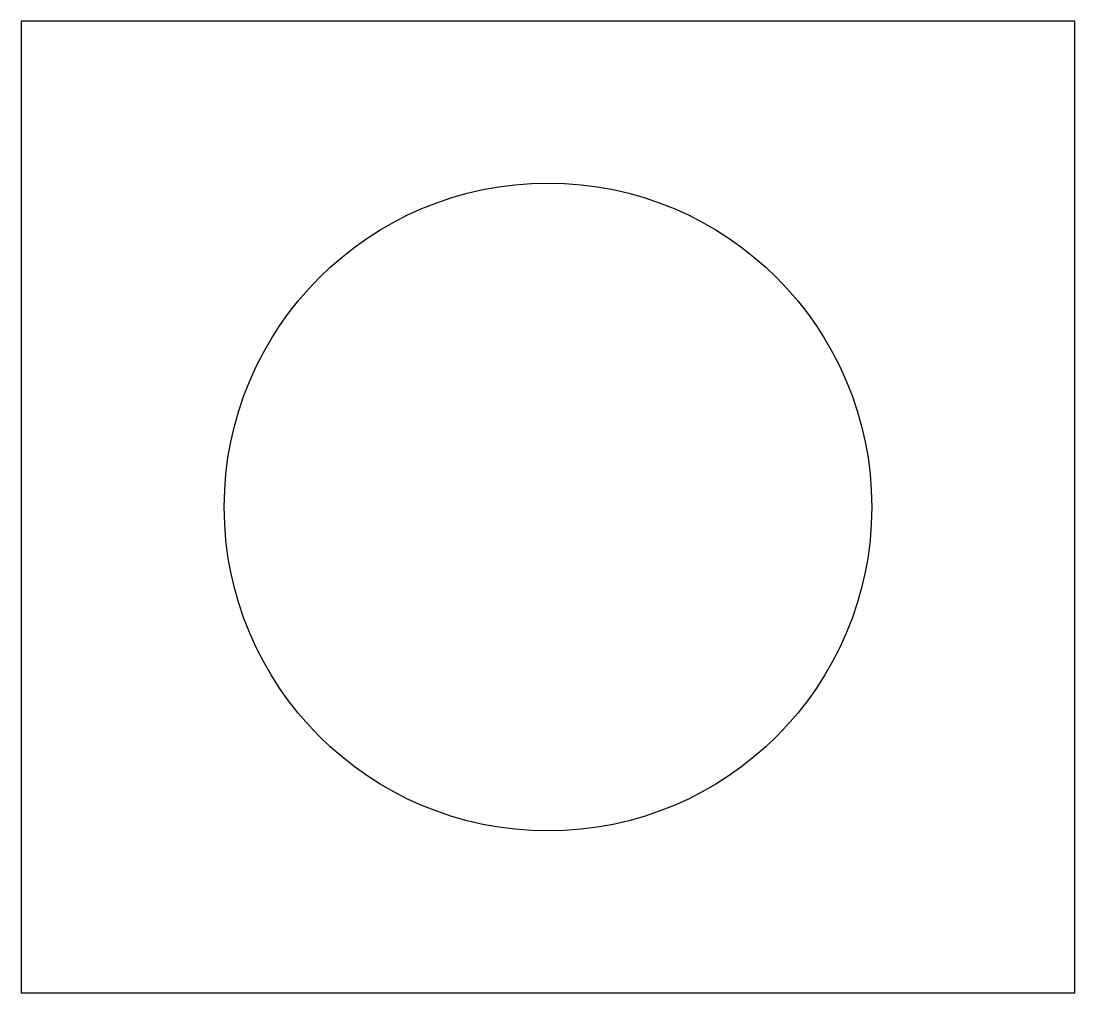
# Model space of a CAD drawing. Header units: millimetres. Extents: x 0 to 51, y 0 to 47.
import ezdxf

# ---------------------------------------------------------------- set-up
doc = ezdxf.new("R2010")
doc.units = ezdxf.units.MM

msp = doc.modelspace()

# ---------------------------------------------------------------- linework, layer by layer
for p, q in [((51, 47), (0, 47)), ((0, 47), (0, 0)), ((51, 0), (51, 47)), ((0, 0), (51, 0))]:
    msp.add_line(p, q)
msp.add_circle((25.5, 23.5), 15.667)

doc.saveas('drawing.dxf')
